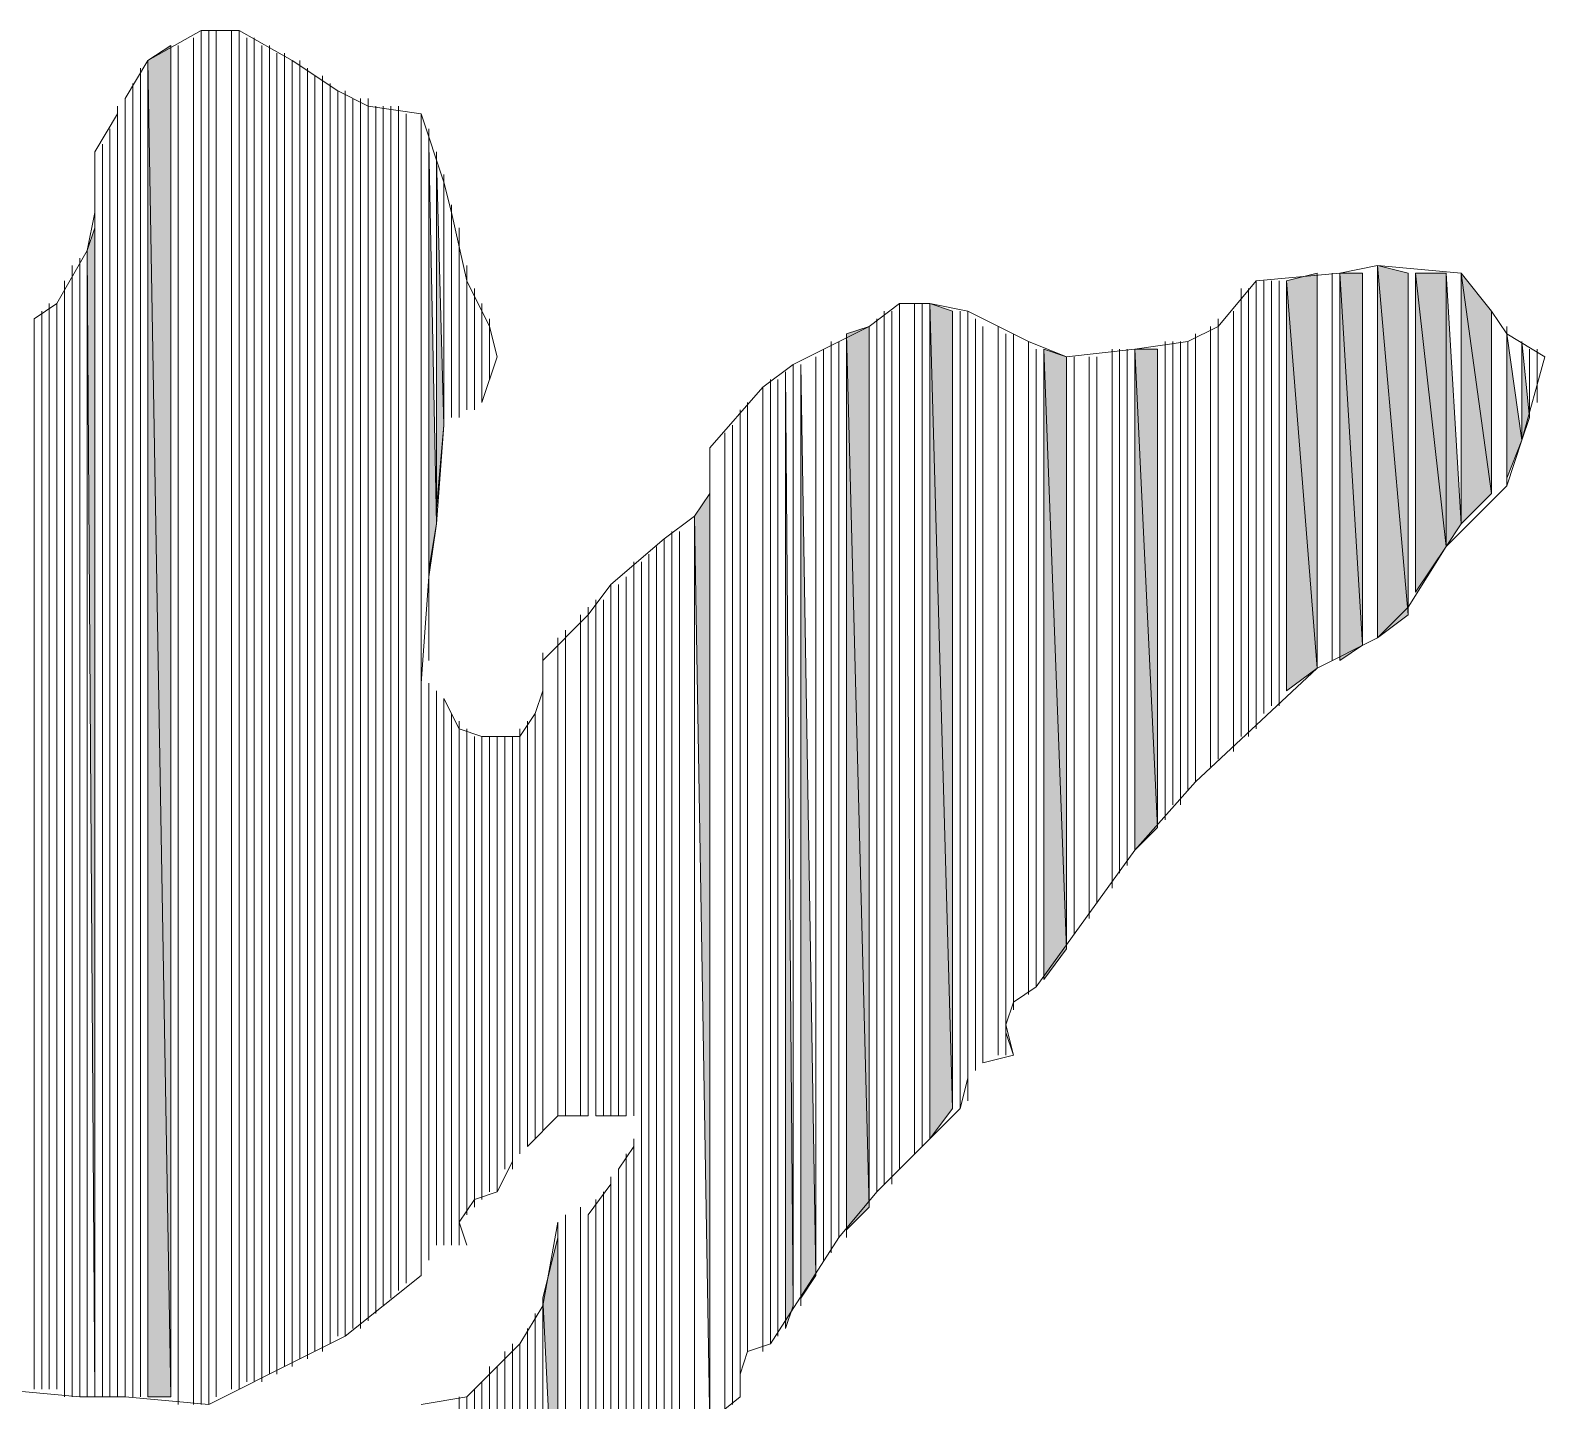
# Model space of a CAD drawing. Header units: millimetres. Extents: x -30643 to 86172, y -19411 to 63186.
# Drawn here: x 83004.8 to 83145.1, y -1517.9 to -1390.9 of the extents above; entities that cross this region are included whole.
import ezdxf

# ---------------------------------------------------------------- set-up
doc = ezdxf.new("R2010")
doc.units = ezdxf.units.MM

msp = doc.modelspace()

# ---------------------------------------------------------------- hatches: boundary and pattern name
h = msp.add_hatch(color=0)
h.dxf.hatch_style = 2
h.paths.add_polyline_path([(83017.77, -1517.52), (83017.77, -1392.26), (83015.66, -1393.67)])
h = msp.add_hatch(color=0)
h.dxf.hatch_style = 2
h.paths.add_polyline_path([(83015.66, -1517.52), (83017.77, -1517.52), (83015.66, -1393.67)])
h = msp.add_hatch(color=0)
h.dxf.hatch_style = 2
h.paths.add_polyline_path([(83041.69, -1447.85), (83041.69, -1441.52), (83041.69, -1400)])
h = msp.add_hatch(color=0)
h.dxf.hatch_style = 2
h.paths.add_polyline_path([(83041.69, -1440.82), (83042.4, -1436.59), (83041.69, -1401.41)])
h = msp.add_hatch(color=0)
h.dxf.hatch_style = 2
h.paths.add_polyline_path([(83042.4, -1435.19), (83043.1, -1427.45), (83042.4, -1402.82)])
h = msp.add_hatch(color=0)
h.dxf.hatch_style = 2
h.paths.add_polyline_path([(83010.73, -1517.52), (83010.73, -1409.15), (83010.03, -1411.26)])
h = msp.add_hatch(color=0)
h.dxf.hatch_style = 2
h.paths.add_polyline_path([(83124.03, -1449.96), (83124.03, -1413.37), (83121.21, -1414.08)])
h = msp.add_hatch(color=0)
h.dxf.hatch_style = 2
h.paths.add_polyline_path([(83126.14, -1449.26), (83128.25, -1447.85), (83126.14, -1413.37)])
h = msp.add_hatch(color=0)
h.dxf.hatch_style = 2
h.paths.add_polyline_path([(83128.25, -1447.85), (83128.25, -1413.37), (83126.14, -1413.37)])
h = msp.add_hatch(color=0)
h.dxf.hatch_style = 2
h.paths.add_polyline_path([(83129.65, -1447.15), (83132.47, -1445.04), (83129.65, -1412.67)])
h = msp.add_hatch(color=0)
h.dxf.hatch_style = 2
h.paths.add_polyline_path([(83132.47, -1445.04), (83132.47, -1413.37), (83129.65, -1412.67)])
h = msp.add_hatch(color=0)
h.dxf.hatch_style = 2
h.paths.add_polyline_path([(83133.17, -1442.93), (83135.99, -1438.71), (83133.17, -1413.37)])
h = msp.add_hatch(color=0)
h.dxf.hatch_style = 2
h.paths.add_polyline_path([(83135.99, -1438.71), (83135.99, -1413.37), (83133.17, -1413.37)])
h = msp.add_hatch(color=0)
h.dxf.hatch_style = 2
h.paths.add_polyline_path([(83135.99, -1438.71), (83137.4, -1436.59), (83135.99, -1413.37)])
h = msp.add_hatch(color=0)
h.dxf.hatch_style = 2
h.paths.add_polyline_path([(83137.4, -1436.59), (83140.21, -1433.78), (83137.4, -1413.37)])
h = msp.add_hatch(color=0)
h.dxf.hatch_style = 2
h.paths.add_polyline_path([(83140.21, -1433.78), (83140.21, -1416.89), (83137.4, -1413.37)])
h = msp.add_hatch(color=0)
h.dxf.hatch_style = 2
h.paths.add_polyline_path([(83121.21, -1452.08), (83124.03, -1449.96), (83121.21, -1414.08)])
h = msp.add_hatch(color=0)
h.dxf.hatch_style = 2
h.paths.add_polyline_path([(83088.14, -1493.59), (83090.25, -1490.78), (83088.14, -1416.19)])
h = msp.add_hatch(color=0)
h.dxf.hatch_style = 2
h.paths.add_polyline_path([(83090.25, -1490.78), (83090.25, -1416.89), (83088.14, -1416.19)])
h = msp.add_hatch(color=0)
h.dxf.hatch_style = 2
h.paths.add_polyline_path([(83082.51, -1499.93), (83082.51, -1418.3), (83080.4, -1419)])
h = msp.add_hatch(color=0)
h.dxf.hatch_style = 2
h.paths.add_polyline_path([(83080.4, -1502.04), (83082.51, -1499.93), (83080.4, -1419)])
h = msp.add_hatch(color=0)
h.dxf.hatch_style = 2
h.paths.add_polyline_path([(83141.62, -1432.37), (83143.02, -1428.85), (83141.62, -1419)])
h = msp.add_hatch(color=0)
h.dxf.hatch_style = 2
h.paths.add_polyline_path([(83098.69, -1478.82), (83100.8, -1476), (83098.69, -1420.41)])
h = msp.add_hatch(color=0)
h.dxf.hatch_style = 2
h.paths.add_polyline_path([(83100.8, -1476), (83100.8, -1421.11), (83098.69, -1420.41)])
h = msp.add_hatch(color=0)
h.dxf.hatch_style = 2
h.paths.add_polyline_path([(83107.14, -1466.85), (83109.25, -1464.74), (83107.14, -1420.41)])
h = msp.add_hatch(color=0)
h.dxf.hatch_style = 2
h.paths.add_polyline_path([(83109.25, -1464.74), (83109.25, -1420.41), (83107.14, -1420.41)])
h = msp.add_hatch(color=0)
h.dxf.hatch_style = 2
h.paths.add_polyline_path([(83143.02, -1428.85), (83143.73, -1426.74), (83143.02, -1419.71)])
h = msp.add_hatch(color=0)
h.dxf.hatch_style = 2
h.paths.add_polyline_path([(83076.18, -1508.37), (83077.58, -1506.26), (83076.18, -1421.82)])
h = msp.add_hatch(color=0)
h.dxf.hatch_style = 2
h.paths.add_polyline_path([(83074.77, -1511.18), (83075.47, -1509.07), (83074.77, -1422.52)])
h = msp.add_hatch(color=0)
h.dxf.hatch_style = 2
h.paths.add_polyline_path([(83067.73, -1520.33), (83067.73, -1429.56), (83067.73, -1433.78)])
h = msp.add_hatch(color=0)
h.dxf.hatch_style = 2
h.paths.add_polyline_path([(83067.73, -1520.33), (83067.73, -1433.78), (83066.32, -1435.89)])
h = msp.add_hatch(color=0)
h.dxf.hatch_style = 2
h.paths.add_polyline_path([(83053.66, -1536.52), (83053.66, -1502.74), (83052.25, -1508.37)])

# ---------------------------------------------------------------- linework, layer by layer
at = {"color": 0, "lineweight": 0}
for points in [[(83020.58, -1390.86), (83015.66, -1393.67)], [(83024.1, -1390.86), (83020.58, -1390.86)], [(83029.03, -1393.67), (83024.1, -1390.86)], [(83015.66, -1393.67), (83013.55, -1397.19)], [(83033.25, -1396.48), (83029.03, -1393.67)], [(83036.07, -1397.89), (83033.25, -1396.48)], [(83040.99, -1398.6), (83036.07, -1397.89)], [(83012.84, -1398.6), (83010.73, -1402.11)], [(83043.1, -1404.93), (83040.99, -1398.6)], [(83010.73, -1402.11), (83010.73, -1407.74)], [(83043.81, -1407.74), (83043.1, -1404.93)], [(83010.73, -1407.74), (83010.03, -1411.26)], [(83045.21, -1414.08), (83043.81, -1407.74)], [(83010.03, -1411.26), (83007.21, -1416.19)], [(83126.14, -1413.37), (83118.4, -1414.08)], [(83129.65, -1412.67), (83126.14, -1413.37)], [(83137.4, -1413.37), (83129.65, -1412.67)], [(83140.21, -1416.89), (83137.4, -1413.37)], [(83047.32, -1418.3), (83045.21, -1414.08)], [(83118.4, -1414.08), (83114.88, -1418.3)], [(83007.21, -1416.19), (83005.1, -1417.59)], [(83085.32, -1416.19), (83082.51, -1418.3)], [(83088.14, -1416.19), (83085.32, -1416.19)], [(83091.66, -1416.89), (83088.14, -1416.19)], [(83097.29, -1419.71), (83091.66, -1416.89)], [(83141.62, -1419), (83140.21, -1416.89)], [(83048.03, -1421.11), (83047.32, -1418.3)], [(83082.51, -1418.3), (83075.47, -1421.82)], [(83114.88, -1418.3), (83112.06, -1419.71)], [(83145.14, -1421.11), (83141.62, -1419)], [(83100.8, -1421.11), (83097.29, -1419.71)], [(83107.14, -1420.41), (83100.8, -1421.11)], [(83112.06, -1419.71), (83107.14, -1420.41)], [(83046.62, -1425.34), (83048.03, -1421.11)], [(83075.47, -1421.82), (83072.66, -1423.93)], [(83143.02, -1428.85), (83145.14, -1421.11)], [(83072.66, -1423.93), (83067.73, -1429.56)], [(83042.4, -1436.59), (83043.1, -1427.45)], [(83141.62, -1433.08), (83143.02, -1428.85)], [(83067.73, -1429.56), (83067.73, -1433.78)], [(83135.99, -1438.71), (83141.62, -1433.08)], [(83067.73, -1433.78), (83066.32, -1435.89)], [(83066.32, -1435.89), (83063.51, -1438)], [(83041.69, -1441.52), (83042.4, -1436.59)], [(83063.51, -1438), (83058.58, -1442.22)], [(83132.47, -1444.33), (83135.99, -1438.71)], [(83040.99, -1451.37), (83041.69, -1441.52)], [(83058.58, -1442.22), (83056.47, -1445.04)], [(83129.65, -1447.15), (83132.47, -1444.33)], [(83056.47, -1445.04), (83052.25, -1449.26)], [(83124.03, -1449.96), (83129.65, -1447.15)], [(83052.25, -1449.26), (83052.25, -1452.08)], [(83112.77, -1460.52), (83124.03, -1449.96)], [(83044.51, -1455.59), (83043.1, -1452.78)], [(83052.25, -1452.08), (83051.55, -1454.19)], [(83051.55, -1454.19), (83050.14, -1456.3)], [(83046.62, -1456.3), (83044.51, -1455.59)], [(83050.14, -1456.3), (83046.62, -1456.3)], [(83107.14, -1466.85), (83112.77, -1460.52)], [(83097.99, -1479.52), (83107.14, -1466.85)], [(83095.88, -1480.93), (83097.99, -1479.52)], [(83095.17, -1483.04), (83095.88, -1480.93)], [(83095.88, -1485.85), (83095.17, -1483.04)], [(83093.06, -1486.56), (83095.88, -1485.85)], [(83090.95, -1490.78), (83091.66, -1487.96)], [(83083.21, -1498.52), (83090.95, -1490.78)], [(83050.84, -1494.3), (83053.66, -1491.48)], [(83053.66, -1491.48), (83056.47, -1491.48)], [(83057.18, -1491.48), (83059.99, -1491.48)], [(83060.69, -1494.3), (83059.29, -1496.41)], [(83048.03, -1498.52), (83049.44, -1495.7)], [(83058.58, -1497.81), (83056.47, -1500.63)], [(83044.51, -1501.33), (83045.92, -1499.22)], [(83045.92, -1499.22), (83048.03, -1498.52)], [(83079.69, -1502.74), (83083.21, -1498.52)], [(83045.21, -1503.44), (83044.51, -1501.33)], [(83053.66, -1501.33), (83052.25, -1509.07)], [(83073.36, -1512.59), (83079.69, -1502.74)], [(83033.95, -1511.89), (83040.99, -1506.26)], [(83052.25, -1509.07), (83050.14, -1512.59)], [(83029.73, -1514), (83033.95, -1511.89)], [(83050.14, -1512.59), (83045.21, -1517.52)], [(83070.55, -1515.41), (83071.25, -1513.3)], [(83071.25, -1513.3), (83073.36, -1512.59)], [(83021.29, -1518.22), (83029.73, -1514)], [(83070.55, -1517.52), (83070.55, -1515.41)], [(83001.59, -1516.81), (83009.33, -1517.52)], [(83009.33, -1517.52), (83013.55, -1517.52)], [(83013.55, -1517.52), (83021.29, -1518.22)], [(83045.21, -1517.52), (83040.99, -1518.22)], [(83063.51, -1523.15), (83070.55, -1517.52)]]:
    msp.add_lwpolyline(points, dxfattribs=at)
for points in [[(83020.58, -1518.22), (83020.58, -1390.86)], [(83020.58, -1518.22), (83020.58, -1390.86)], [(83021.29, -1518.22), (83021.29, -1390.86)], [(83021.29, -1518.22), (83021.29, -1390.86)], [(83021.99, -1517.52), (83021.99, -1390.86)], [(83021.99, -1517.52), (83021.99, -1390.86)], [(83021.99, -1517.52), (83021.99, -1390.86)], [(83021.99, -1517.52), (83021.99, -1390.86)], [(83023.4, -1516.81), (83023.4, -1390.86)], [(83023.4, -1516.81), (83023.4, -1390.86)], [(83023.4, -1516.81), (83023.4, -1390.86)], [(83023.4, -1516.81), (83023.4, -1390.86)], [(83023.4, -1516.81), (83023.4, -1390.86)], [(83023.4, -1516.81), (83023.4, -1390.86)], [(83023.4, -1516.81), (83023.4, -1390.86)], [(83023.4, -1516.81), (83023.4, -1390.86)], [(83023.4, -1516.81), (83023.4, -1390.86)], [(83023.4, -1516.81), (83023.4, -1390.86)], [(83024.1, -1516.81), (83024.1, -1390.86)], [(83024.1, -1516.81), (83024.1, -1390.86)], [(83024.1, -1516.81), (83024.1, -1390.86)], [(83024.1, -1516.81), (83024.1, -1390.86)], [(83024.1, -1516.81), (83024.1, -1390.86)], [(83024.1, -1516.81), (83024.1, -1390.86)], [(83017.77, -1517.52), (83017.77, -1392.26), (83015.66, -1393.67)], [(83017.77, -1517.52), (83017.77, -1392.26)], [(83018.47, -1518.22), (83018.47, -1392.26)], [(83018.47, -1518.22), (83018.47, -1392.26)], [(83019.88, -1518.22), (83019.88, -1391.56)], [(83019.88, -1518.22), (83019.88, -1391.56)], [(83024.81, -1516.11), (83024.81, -1391.56)], [(83024.81, -1516.11), (83024.81, -1391.56)], [(83025.51, -1516.11), (83025.51, -1391.56)], [(83025.51, -1516.11), (83025.51, -1391.56)], [(83026.21, -1516.11), (83026.21, -1392.26)], [(83026.21, -1516.11), (83026.21, -1392.26)], [(83026.92, -1515.41), (83026.92, -1392.26)], [(83026.92, -1515.41), (83026.92, -1392.26)], [(83015.66, -1517.52), (83015.66, -1393.67)], [(83015.66, -1517.52), (83015.66, -1393.67)], [(83015.66, -1517.52), (83015.66, -1393.67)], [(83015.66, -1517.52), (83017.77, -1517.52), (83015.66, -1393.67)], [(83027.62, -1515.41), (83027.62, -1392.97)], [(83027.62, -1515.41), (83027.62, -1392.97)], [(83027.62, -1515.41), (83027.62, -1392.97)], [(83027.62, -1515.41), (83027.62, -1392.97)], [(83028.32, -1514.7), (83028.32, -1392.97)], [(83028.32, -1514.7), (83028.32, -1392.97)], [(83028.32, -1514.7), (83028.32, -1392.97)], [(83028.32, -1514.7), (83028.32, -1392.97)], [(83028.32, -1514.7), (83028.32, -1392.97)], [(83028.32, -1514.7), (83028.32, -1392.97)], [(83028.32, -1514.7), (83028.32, -1392.97)], [(83028.32, -1514.7), (83028.32, -1392.97)], [(83028.32, -1514.7), (83028.32, -1392.97)], [(83028.32, -1514.7), (83028.32, -1392.97)], [(83029.03, -1514.7), (83029.03, -1393.67)], [(83029.03, -1514.7), (83029.03, -1393.67)], [(83029.03, -1514.7), (83029.03, -1393.67)], [(83029.03, -1514.7), (83029.03, -1393.67)], [(83029.03, -1514.7), (83029.03, -1393.67)], [(83029.03, -1514.7), (83029.03, -1393.67)], [(83029.03, -1514.7), (83029.03, -1393.67)], [(83029.03, -1514.7), (83029.03, -1393.67)], [(83029.03, -1514.7), (83029.03, -1393.67)], [(83029.03, -1514.7), (83029.03, -1393.67)], [(83029.73, -1514), (83029.73, -1393.67)], [(83029.73, -1514), (83029.73, -1393.67)], [(83014.96, -1517.52), (83014.96, -1394.37)], [(83014.96, -1517.52), (83014.96, -1394.37)], [(83014.96, -1517.52), (83014.96, -1395.08)], [(83014.96, -1517.52), (83014.96, -1395.08)], [(83029.73, -1514), (83029.73, -1394.37)], [(83029.73, -1514), (83029.73, -1394.37)], [(83029.73, -1514), (83029.73, -1394.37)], [(83029.73, -1514), (83029.73, -1394.37)], [(83030.44, -1514), (83030.44, -1394.37)], [(83030.44, -1514), (83030.44, -1394.37)], [(83031.14, -1513.3), (83031.14, -1395.08)], [(83031.14, -1513.3), (83031.14, -1395.08)], [(83031.14, -1513.3), (83031.14, -1395.08)], [(83031.14, -1513.3), (83031.14, -1395.08)], [(83031.84, -1513.3), (83031.84, -1395.08)], [(83031.84, -1513.3), (83031.84, -1395.08)], [(83031.84, -1513.3), (83031.84, -1395.08)], [(83031.84, -1513.3), (83031.84, -1395.08)], [(83031.84, -1513.3), (83031.84, -1395.08)], [(83031.84, -1513.3), (83031.84, -1395.08)], [(83031.84, -1513.3), (83031.84, -1395.08)], [(83031.84, -1513.3), (83031.84, -1395.08)], [(83014.25, -1517.52), (83014.25, -1395.78)], [(83014.25, -1517.52), (83014.25, -1395.78)], [(83031.84, -1513.3), (83031.84, -1395.78)], [(83031.84, -1513.3), (83031.84, -1395.78)], [(83031.84, -1512.59), (83031.84, -1395.78)], [(83031.84, -1512.59), (83031.84, -1395.78)], [(83032.55, -1512.59), (83032.55, -1395.78)], [(83032.55, -1512.59), (83032.55, -1395.78)], [(83032.55, -1512.59), (83032.55, -1395.78)], [(83032.55, -1512.59), (83032.55, -1395.78)], [(83032.55, -1512.59), (83032.55, -1396.48)], [(83032.55, -1512.59), (83032.55, -1396.48)], [(83033.25, -1511.89), (83033.25, -1396.48)], [(83033.25, -1511.89), (83033.25, -1396.48)], [(83033.25, -1511.89), (83033.25, -1396.48)], [(83033.25, -1511.89), (83033.25, -1396.48)], [(83033.95, -1511.89), (83033.95, -1396.48)], [(83033.95, -1511.89), (83033.95, -1396.48)], [(83033.95, -1511.89), (83033.95, -1396.48)], [(83033.95, -1511.89), (83033.95, -1396.48)], [(83012.84, -1517.52), (83012.84, -1397.89)], [(83012.84, -1517.52), (83012.84, -1397.89)], [(83013.55, -1517.52), (83013.55, -1397.19)], [(83013.55, -1517.52), (83013.55, -1397.19)], [(83013.55, -1517.52), (83013.55, -1397.89)], [(83013.55, -1517.52), (83013.55, -1397.89)], [(83034.66, -1511.18), (83034.66, -1397.19)], [(83034.66, -1511.18), (83034.66, -1397.19)], [(83035.36, -1511.18), (83035.36, -1397.19)], [(83035.36, -1511.18), (83035.36, -1397.19)], [(83035.36, -1510.48), (83035.36, -1397.19)], [(83035.36, -1510.48), (83035.36, -1397.19)], [(83036.07, -1510.48), (83036.07, -1397.19)], [(83036.07, -1510.48), (83036.07, -1397.19)], [(83036.07, -1510.48), (83036.07, -1397.89)], [(83036.07, -1510.48), (83036.07, -1397.89)], [(83036.07, -1509.78), (83036.07, -1397.89)], [(83036.07, -1509.78), (83036.07, -1397.89)], [(83036.77, -1509.78), (83036.77, -1397.89)], [(83036.77, -1509.78), (83036.77, -1397.89)], [(83036.77, -1509.78), (83036.77, -1397.89)], [(83036.77, -1509.78), (83036.77, -1397.89)], [(83037.47, -1509.07), (83037.47, -1397.89)], [(83037.47, -1509.07), (83037.47, -1397.89)], [(83037.47, -1509.07), (83037.47, -1397.89)], [(83037.47, -1509.07), (83037.47, -1397.89)], [(83037.47, -1509.07), (83037.47, -1397.89)], [(83037.47, -1509.07), (83037.47, -1397.89)], [(83037.47, -1509.07), (83037.47, -1397.89)], [(83037.47, -1509.07), (83037.47, -1397.89)], [(83037.47, -1509.07), (83037.47, -1397.89)], [(83037.47, -1509.07), (83037.47, -1397.89)], [(83037.47, -1509.07), (83037.47, -1397.89)], [(83037.47, -1509.07), (83037.47, -1397.89)], [(83038.18, -1508.37), (83038.18, -1397.89)], [(83038.18, -1508.37), (83038.18, -1397.89)], [(83038.18, -1508.37), (83038.18, -1397.89)], [(83038.18, -1508.37), (83038.18, -1397.89)], [(83038.18, -1508.37), (83038.18, -1397.89)], [(83038.18, -1508.37), (83038.18, -1397.89)], [(83038.88, -1507.67), (83038.88, -1397.89)], [(83038.88, -1507.67), (83038.88, -1397.89)], [(83012.84, -1517.52), (83012.84, -1398.6)], [(83012.84, -1517.52), (83012.84, -1398.6)], [(83039.58, -1506.96), (83039.58, -1398.6)], [(83039.58, -1506.96), (83039.58, -1398.6)], [(83039.58, -1506.96), (83039.58, -1398.6)], [(83039.58, -1506.96), (83039.58, -1398.6)], [(83039.58, -1506.96), (83039.58, -1398.6)], [(83039.58, -1506.96), (83039.58, -1398.6)], [(83040.99, -1506.26), (83040.99, -1398.6)], [(83040.99, -1506.26), (83040.99, -1398.6)], [(83040.99, -1506.26), (83040.99, -1398.6)], [(83040.99, -1506.26), (83040.99, -1398.6)], [(83040.99, -1506.26), (83040.99, -1398.6)], [(83040.99, -1506.26), (83040.99, -1398.6)], [(83040.99, -1506.26), (83040.99, -1398.6)], [(83040.99, -1506.26), (83040.99, -1398.6)], [(83040.99, -1506.26), (83040.99, -1399.3)], [(83040.99, -1451.37), (83040.99, -1399.3)], [(83040.99, -1450.67), (83040.99, -1399.3)], [(83040.99, -1450.67), (83040.99, -1399.3)], [(83012.14, -1517.52), (83012.14, -1400)], [(83012.14, -1517.52), (83012.14, -1400)], [(83041.69, -1449.26), (83041.69, -1400)], [(83041.69, -1449.26), (83041.69, -1400)], [(83041.69, -1448.56), (83041.69, -1400)], [(83041.69, -1448.56), (83041.69, -1400)], [(83041.69, -1447.85), (83041.69, -1400)], [(83041.69, -1447.85), (83041.69, -1441.52), (83041.69, -1400)], [(83010.73, -1407.74), (83010.73, -1402.11)], [(83010.73, -1517.52), (83010.73, -1402.11)], [(83011.44, -1517.52), (83011.44, -1401.41)], [(83011.44, -1517.52), (83011.44, -1401.41)], [(83041.69, -1441.52), (83041.69, -1401.41)], [(83041.69, -1441.52), (83041.69, -1401.41)], [(83041.69, -1440.82), (83041.69, -1401.41)], [(83041.69, -1440.82), (83042.4, -1436.59), (83041.69, -1401.41)], [(83042.4, -1436.59), (83042.4, -1402.11)], [(83042.4, -1436.59), (83042.4, -1402.11)], [(83042.4, -1435.19), (83042.4, -1402.82)], [(83042.4, -1435.19), (83043.1, -1427.45), (83042.4, -1402.82)], [(83043.1, -1427.45), (83043.1, -1404.23)], [(83043.1, -1427.45), (83043.1, -1404.23)], [(83043.1, -1427.45), (83043.1, -1404.23)], [(83043.1, -1427.45), (83043.1, -1404.23)], [(83043.1, -1427.45), (83043.1, -1404.23)], [(83043.1, -1427.45), (83043.1, -1404.23)], [(83043.1, -1426.74), (83043.1, -1404.93)], [(83043.1, -1426.74), (83043.1, -1404.93)], [(83043.1, -1426.74), (83043.1, -1405.63)], [(83043.1, -1426.74), (83043.1, -1405.63)], [(83043.1, -1426.74), (83043.1, -1405.63)], [(83043.1, -1426.74), (83043.1, -1405.63)], [(83010.73, -1517.52), (83010.73, -1407.74)], [(83010.73, -1517.52), (83010.73, -1407.74)], [(83010.73, -1517.52), (83010.73, -1407.74)], [(83043.81, -1426.74), (83043.81, -1407.04)], [(83043.81, -1426.74), (83043.81, -1407.04)], [(83043.81, -1426.74), (83043.81, -1407.74)], [(83043.81, -1426.74), (83043.81, -1407.74)], [(83043.81, -1426.74), (83043.81, -1407.74)], [(83043.81, -1426.74), (83043.81, -1407.74)], [(83010.73, -1517.52), (83010.73, -1409.15), (83010.03, -1411.26)], [(83010.73, -1517.52), (83010.73, -1409.15)], [(83043.81, -1426.74), (83043.81, -1408.45)], [(83043.81, -1426.74), (83043.81, -1408.45)], [(83044.51, -1426.74), (83044.51, -1409.15)], [(83044.51, -1426.74), (83044.51, -1409.15)], [(83044.51, -1426.74), (83044.51, -1410.56)], [(83044.51, -1426.74), (83044.51, -1410.56)], [(83009.33, -1517.52), (83009.33, -1411.97)], [(83009.33, -1517.52), (83009.33, -1411.97)], [(83010.03, -1517.52), (83010.03, -1411.26)], [(83010.03, -1517.52), (83010.03, -1411.26)], [(83044.51, -1426.04), (83044.51, -1411.26)], [(83044.51, -1426.04), (83044.51, -1411.26)], [(83008.62, -1517.52), (83008.62, -1412.67)], [(83008.62, -1517.52), (83008.62, -1412.67)], [(83008.62, -1517.52), (83008.62, -1412.67)], [(83008.62, -1517.52), (83008.62, -1412.67)], [(83008.62, -1517.52), (83008.62, -1412.67)], [(83008.62, -1517.52), (83008.62, -1412.67)], [(83008.62, -1517.52), (83008.62, -1412.67)], [(83008.62, -1517.52), (83008.62, -1412.67)], [(83008.62, -1517.52), (83008.62, -1412.67)], [(83008.62, -1517.52), (83008.62, -1412.67)], [(83008.62, -1517.52), (83008.62, -1413.37)], [(83008.62, -1517.52), (83008.62, -1413.37)], [(83045.21, -1426.04), (83045.21, -1412.67)], [(83045.21, -1426.04), (83045.21, -1412.67)], [(83045.21, -1426.04), (83045.21, -1412.67)], [(83045.21, -1426.04), (83045.21, -1412.67)], [(83045.21, -1426.04), (83045.21, -1412.67)], [(83045.21, -1426.04), (83045.21, -1412.67)], [(83124.03, -1449.96), (83124.03, -1413.37), (83121.21, -1414.08)], [(83124.03, -1449.96), (83124.03, -1413.37)], [(83125.43, -1449.26), (83125.43, -1413.37)], [(83125.43, -1449.26), (83125.43, -1413.37)], [(83126.14, -1449.26), (83126.14, -1413.37)], [(83126.14, -1449.26), (83128.25, -1447.85), (83126.14, -1413.37)], [(83128.25, -1447.85), (83128.25, -1413.37), (83126.14, -1413.37)], [(83128.25, -1447.85), (83128.25, -1413.37)], [(83129.65, -1447.15), (83129.65, -1412.67)], [(83129.65, -1447.15), (83129.65, -1412.67)], [(83129.65, -1447.15), (83129.65, -1412.67)], [(83129.65, -1447.15), (83129.65, -1412.67)], [(83129.65, -1447.15), (83129.65, -1412.67)], [(83129.65, -1447.15), (83132.47, -1445.04), (83129.65, -1412.67)], [(83132.47, -1445.04), (83132.47, -1413.37), (83129.65, -1412.67)], [(83132.47, -1445.04), (83132.47, -1413.37)], [(83132.47, -1444.33), (83132.47, -1413.37)], [(83132.47, -1444.33), (83132.47, -1413.37)], [(83133.17, -1442.93), (83133.17, -1413.37)], [(83133.17, -1442.93), (83135.99, -1438.71), (83133.17, -1413.37)], [(83135.99, -1438.71), (83135.99, -1413.37), (83133.17, -1413.37)], [(83135.99, -1438.71), (83137.4, -1436.59), (83135.99, -1413.37)], [(83137.4, -1436.59), (83137.4, -1413.37)], [(83137.4, -1436.59), (83137.4, -1413.37)], [(83137.4, -1436.59), (83137.4, -1413.37)], [(83137.4, -1436.59), (83140.21, -1433.78), (83137.4, -1413.37)], [(83140.21, -1433.78), (83140.21, -1416.89), (83137.4, -1413.37)], [(83007.92, -1517.52), (83007.92, -1414.08)], [(83007.92, -1517.52), (83007.92, -1414.08)], [(83007.92, -1517.52), (83007.92, -1414.78)], [(83007.92, -1517.52), (83007.92, -1414.78)], [(83045.21, -1426.04), (83045.21, -1414.08)], [(83045.21, -1426.04), (83045.21, -1414.08)], [(83045.92, -1426.04), (83045.92, -1414.78)], [(83045.92, -1426.04), (83045.92, -1414.78)], [(83045.92, -1426.04), (83045.92, -1414.78)], [(83045.92, -1426.04), (83045.92, -1414.78)], [(83116.99, -1456.3), (83116.99, -1414.78)], [(83116.99, -1456.3), (83116.99, -1414.78)], [(83117.69, -1456.3), (83117.69, -1414.78)], [(83117.69, -1456.3), (83117.69, -1414.78)], [(83118.4, -1455.59), (83118.4, -1414.08)], [(83118.4, -1455.59), (83118.4, -1414.08)], [(83119.1, -1454.19), (83119.1, -1414.08)], [(83119.1, -1454.19), (83119.1, -1414.08)], [(83119.8, -1453.48), (83119.8, -1414.08)], [(83119.8, -1453.48), (83119.8, -1414.08)], [(83120.51, -1453.48), (83120.51, -1414.08)], [(83120.51, -1453.48), (83120.51, -1414.08)], [(83120.51, -1452.78), (83120.51, -1414.08)], [(83120.51, -1452.78), (83120.51, -1414.08)], [(83121.21, -1452.08), (83121.21, -1414.08)], [(83121.21, -1452.08), (83124.03, -1449.96), (83121.21, -1414.08)], [(83006.51, -1516.81), (83006.51, -1416.19)], [(83006.51, -1516.81), (83006.51, -1416.19)], [(83006.51, -1516.81), (83006.51, -1416.19)], [(83006.51, -1516.81), (83006.51, -1416.19)], [(83007.21, -1516.81), (83007.21, -1416.19)], [(83007.21, -1516.81), (83007.21, -1416.19)], [(83046.62, -1425.34), (83046.62, -1416.19)], [(83046.62, -1425.34), (83046.62, -1416.19)], [(83085.32, -1496.41), (83085.32, -1416.19)], [(83085.32, -1496.41), (83085.32, -1416.19)], [(83085.32, -1496.41), (83085.32, -1416.19)], [(83085.32, -1496.41), (83085.32, -1416.19)], [(83086.73, -1495), (83086.73, -1416.19)], [(83086.73, -1495), (83086.73, -1416.19)], [(83087.43, -1494.3), (83087.43, -1416.19)], [(83087.43, -1494.3), (83087.43, -1416.19)], [(83088.14, -1493.59), (83088.14, -1416.19)], [(83088.14, -1493.59), (83090.25, -1490.78), (83088.14, -1416.19)], [(83090.25, -1490.78), (83090.25, -1416.89), (83088.14, -1416.19)], [(83116.99, -1456.3), (83116.99, -1415.48)], [(83116.99, -1456.3), (83116.99, -1415.48)], [(83005.1, -1516.81), (83005.1, -1417.59)], [(83005.1, -1516.81), (83005.1, -1417.59)], [(83005.81, -1516.81), (83005.81, -1416.89)], [(83005.81, -1516.81), (83005.81, -1416.89)], [(83006.51, -1516.81), (83006.51, -1416.89)], [(83006.51, -1516.81), (83006.51, -1416.89)], [(83006.51, -1516.81), (83006.51, -1416.89)], [(83006.51, -1516.81), (83006.51, -1416.89)], [(83046.62, -1424.63), (83046.62, -1416.89)], [(83046.62, -1424.63), (83046.62, -1416.89)], [(83047.32, -1423.22), (83047.32, -1417.59)], [(83047.32, -1423.22), (83047.32, -1417.59)], [(83083.21, -1498.52), (83083.21, -1417.59)], [(83083.21, -1498.52), (83083.21, -1417.59)], [(83083.92, -1497.81), (83083.92, -1416.89)], [(83083.92, -1497.81), (83083.92, -1416.89)], [(83084.62, -1497.81), (83084.62, -1416.89)], [(83084.62, -1497.81), (83084.62, -1416.89)], [(83090.25, -1490.78), (83090.25, -1416.89)], [(83090.95, -1490.78), (83090.95, -1416.89)], [(83090.95, -1490.78), (83090.95, -1416.89)], [(83091.66, -1490.07), (83091.66, -1416.89)], [(83091.66, -1490.07), (83091.66, -1416.89)], [(83091.66, -1488.67), (83091.66, -1416.89)], [(83091.66, -1488.67), (83091.66, -1416.89)], [(83091.66, -1488.67), (83091.66, -1416.89)], [(83091.66, -1488.67), (83091.66, -1416.89)], [(83091.66, -1488.67), (83091.66, -1416.89)], [(83091.66, -1488.67), (83091.66, -1416.89)], [(83091.66, -1487.96), (83091.66, -1417.59)], [(83091.66, -1487.96), (83091.66, -1417.59)], [(83092.36, -1487.26), (83092.36, -1417.59)], [(83092.36, -1487.26), (83092.36, -1417.59)], [(83114.88, -1458.41), (83114.88, -1417.59)], [(83114.88, -1458.41), (83114.88, -1417.59)], [(83116.28, -1457.7), (83116.28, -1416.89)], [(83116.28, -1457.7), (83116.28, -1416.89)], [(83140.21, -1433.78), (83140.21, -1416.89)], [(83005.1, -1516.81), (83005.1, -1418.3)], [(83005.1, -1516.81), (83005.1, -1418.3)], [(83047.32, -1421.82), (83047.32, -1418.3)], [(83047.32, -1421.82), (83047.32, -1418.3)], [(83082.51, -1499.93), (83082.51, -1418.3), (83080.4, -1419)], [(83080.4, -1502.04), (83080.4, -1419)], [(83080.4, -1502.04), (83082.51, -1499.93), (83080.4, -1419)], [(83082.51, -1499.93), (83082.51, -1418.3)], [(83093.06, -1486.56), (83093.06, -1418.3)], [(83093.06, -1486.56), (83093.06, -1418.3)], [(83094.47, -1485.85), (83094.47, -1418.3)], [(83094.47, -1485.85), (83094.47, -1418.3)], [(83094.47, -1485.85), (83094.47, -1419)], [(83094.47, -1485.85), (83094.47, -1419)], [(83095.17, -1485.85), (83095.17, -1419)], [(83095.17, -1485.85), (83095.17, -1419)], [(83095.17, -1485.85), (83095.17, -1419)], [(83095.17, -1483.04), (83095.17, -1419)], [(83095.17, -1483.04), (83095.17, -1419)], [(83095.17, -1483.04), (83095.17, -1419)], [(83095.88, -1481.63), (83095.88, -1419)], [(83095.88, -1481.63), (83095.88, -1419)], [(83112.77, -1460.52), (83112.77, -1419)], [(83112.77, -1460.52), (83112.77, -1419)], [(83112.77, -1460.52), (83112.77, -1419)], [(83112.77, -1460.52), (83112.77, -1419)], [(83112.77, -1460.52), (83112.77, -1419)], [(83112.77, -1460.52), (83112.77, -1419)], [(83114.17, -1459.11), (83114.17, -1418.3)], [(83114.17, -1459.11), (83114.17, -1418.3)], [(83114.88, -1458.41), (83114.88, -1418.3)], [(83114.88, -1458.41), (83114.88, -1418.3)], [(83141.62, -1433.08), (83141.62, -1418.3)], [(83141.62, -1433.08), (83141.62, -1418.3)], [(83141.62, -1432.37), (83141.62, -1419)], [(83141.62, -1432.37), (83143.02, -1428.85), (83141.62, -1419)], [(83078.29, -1504.85), (83078.29, -1420.41)], [(83078.29, -1504.85), (83078.29, -1420.41)], [(83078.99, -1503.44), (83078.99, -1419.71)], [(83078.99, -1503.44), (83078.99, -1419.71)], [(83078.99, -1504.15), (83078.99, -1420.41)], [(83078.99, -1504.15), (83078.99, -1420.41)], [(83079.69, -1502.74), (83079.69, -1419.71)], [(83079.69, -1502.74), (83079.69, -1419.71)], [(83080.4, -1502.74), (83080.4, -1419.71)], [(83080.4, -1502.74), (83080.4, -1419.71)], [(83095.88, -1480.93), (83095.88, -1419.71)], [(83095.88, -1480.93), (83095.88, -1419.71)], [(83095.88, -1480.93), (83095.88, -1419.71)], [(83095.88, -1480.93), (83095.88, -1419.71)], [(83097.29, -1480.22), (83097.29, -1419.71)], [(83097.29, -1480.22), (83097.29, -1419.71)], [(83097.29, -1480.22), (83097.29, -1420.41)], [(83097.29, -1480.22), (83097.29, -1420.41)], [(83097.99, -1479.52), (83097.99, -1420.41)], [(83097.99, -1479.52), (83097.99, -1420.41)], [(83097.99, -1479.52), (83097.99, -1420.41)], [(83097.99, -1479.52), (83097.99, -1420.41)], [(83097.99, -1479.52), (83097.99, -1420.41)], [(83097.99, -1479.52), (83097.99, -1420.41)], [(83098.69, -1478.82), (83098.69, -1420.41)], [(83098.69, -1478.82), (83100.8, -1476), (83098.69, -1420.41)], [(83100.8, -1476), (83100.8, -1421.11), (83098.69, -1420.41)], [(83105.03, -1470.37), (83105.03, -1420.41)], [(83105.03, -1470.37), (83105.03, -1420.41)], [(83105.03, -1469.67), (83105.03, -1420.41)], [(83105.03, -1469.67), (83105.03, -1420.41)], [(83105.73, -1468.96), (83105.73, -1420.41)], [(83105.73, -1468.96), (83105.73, -1420.41)], [(83106.43, -1468.26), (83106.43, -1420.41)], [(83106.43, -1468.26), (83106.43, -1420.41)], [(83106.43, -1468.26), (83106.43, -1420.41)], [(83106.43, -1468.26), (83106.43, -1420.41)], [(83106.43, -1467.56), (83106.43, -1420.41)], [(83106.43, -1467.56), (83106.43, -1420.41)], [(83107.14, -1466.85), (83107.14, -1420.41)], [(83107.14, -1466.85), (83107.14, -1420.41)], [(83107.14, -1466.85), (83107.14, -1420.41)], [(83107.14, -1466.85), (83107.14, -1420.41)], [(83107.14, -1466.85), (83107.14, -1420.41)], [(83107.14, -1466.85), (83109.25, -1464.74), (83107.14, -1420.41)], [(83109.25, -1464.74), (83109.25, -1420.41), (83107.14, -1420.41)], [(83109.25, -1464.74), (83109.25, -1420.41)], [(83109.95, -1464.04), (83109.95, -1419.71)], [(83109.95, -1464.04), (83109.95, -1419.71)], [(83109.95, -1463.33), (83109.95, -1419.71)], [(83109.95, -1463.33), (83109.95, -1419.71)], [(83110.66, -1462.63), (83110.66, -1419.71)], [(83110.66, -1462.63), (83110.66, -1419.71)], [(83111.36, -1462.63), (83111.36, -1419.71)], [(83111.36, -1462.63), (83111.36, -1419.71)], [(83112.06, -1461.22), (83112.06, -1419.71)], [(83112.06, -1461.22), (83112.06, -1419.71)], [(83143.02, -1428.85), (83143.02, -1419.71)], [(83143.02, -1428.85), (83143.73, -1426.74), (83143.02, -1419.71)], [(83143.73, -1426.74), (83143.73, -1420.41)], [(83143.73, -1426.74), (83143.73, -1420.41)], [(83143.73, -1426.04), (83143.73, -1420.41)], [(83143.73, -1426.04), (83143.73, -1420.41)], [(83143.73, -1426.04), (83143.73, -1420.41)], [(83143.73, -1426.04), (83143.73, -1420.41)], [(83144.43, -1425.34), (83144.43, -1420.41)], [(83144.43, -1425.34), (83144.43, -1420.41)], [(83144.43, -1425.34), (83144.43, -1420.41)], [(83144.43, -1425.34), (83144.43, -1420.41)], [(83144.43, -1424.63), (83144.43, -1420.41)], [(83144.43, -1424.63), (83144.43, -1420.41)], [(83144.43, -1424.63), (83144.43, -1420.41)], [(83144.43, -1424.63), (83144.43, -1420.41)], [(83075.47, -1509.07), (83075.47, -1421.82)], [(83075.47, -1509.07), (83075.47, -1421.82)], [(83076.18, -1509.07), (83076.18, -1421.82)], [(83076.18, -1509.07), (83076.18, -1421.82)], [(83076.18, -1508.37), (83076.18, -1421.82)], [(83076.18, -1508.37), (83077.58, -1506.26), (83076.18, -1421.82)], [(83077.58, -1506.26), (83077.58, -1421.11)], [(83077.58, -1506.26), (83077.58, -1421.11)], [(83077.58, -1506.26), (83077.58, -1421.11)], [(83077.58, -1506.26), (83077.58, -1421.11)], [(83100.8, -1476), (83100.8, -1421.11)], [(83100.8, -1475.3), (83100.8, -1421.11)], [(83100.8, -1475.3), (83100.8, -1421.11)], [(83101.51, -1474.59), (83101.51, -1421.11)], [(83101.51, -1474.59), (83101.51, -1421.11)], [(83102.92, -1473.19), (83102.92, -1421.11)], [(83102.92, -1473.19), (83102.92, -1421.11)], [(83103.62, -1471.78), (83103.62, -1421.11)], [(83103.62, -1471.78), (83103.62, -1421.11)], [(83103.62, -1471.78), (83103.62, -1421.11)], [(83103.62, -1471.78), (83103.62, -1421.11)], [(83103.62, -1471.78), (83103.62, -1421.11)], [(83103.62, -1471.78), (83103.62, -1421.11)], [(83103.62, -1471.78), (83103.62, -1421.11)], [(83103.62, -1471.78), (83103.62, -1421.11)], [(83144.43, -1423.93), (83144.43, -1421.11)], [(83144.43, -1423.93), (83144.43, -1421.11)], [(83144.43, -1423.22), (83144.43, -1421.11)], [(83144.43, -1423.22), (83144.43, -1421.11)], [(83073.36, -1512.59), (83073.36, -1423.22)], [(83073.36, -1512.59), (83073.36, -1423.22)], [(83074.06, -1511.89), (83074.06, -1423.22)], [(83074.06, -1511.89), (83074.06, -1423.22)], [(83074.77, -1511.18), (83074.77, -1422.52)], [(83074.77, -1511.18), (83075.47, -1509.07), (83074.77, -1422.52)], [(83072.66, -1513.3), (83072.66, -1423.93)], [(83072.66, -1513.3), (83072.66, -1423.93)], [(83072.66, -1513.3), (83072.66, -1423.93)], [(83072.66, -1513.3), (83072.66, -1423.93)], [(83072.66, -1513.3), (83072.66, -1423.93)], [(83072.66, -1513.3), (83072.66, -1423.93)], [(83072.66, -1512.59), (83072.66, -1423.93)], [(83072.66, -1512.59), (83072.66, -1423.93)], [(83070.55, -1514.7), (83070.55, -1426.04)], [(83070.55, -1514.7), (83070.55, -1426.04)], [(83071.25, -1513.3), (83071.25, -1425.34)], [(83071.25, -1513.3), (83071.25, -1425.34)], [(83069.84, -1518.22), (83069.84, -1427.45)], [(83069.84, -1518.22), (83069.84, -1427.45)], [(83070.55, -1517.52), (83070.55, -1426.74)], [(83070.55, -1515.41), (83070.55, -1426.74)], [(83069.14, -1518.92), (83069.14, -1428.15)], [(83069.14, -1518.92), (83069.14, -1428.15)], [(83067.73, -1520.33), (83067.73, -1429.56), (83067.73, -1433.78)], [(83067.73, -1520.33), (83067.73, -1429.56)], [(83067.73, -1519.63), (83067.73, -1429.56)], [(83067.73, -1519.63), (83067.73, -1429.56)], [(83067.73, -1520.33), (83067.73, -1433.78), (83066.32, -1435.89)], [(83067.73, -1520.33), (83067.73, -1433.78)], [(83066.32, -1521.04), (83066.32, -1435.89)], [(83066.32, -1521.04), (83066.32, -1435.89)], [(83064.21, -1522.44), (83064.21, -1437.3)], [(83064.21, -1522.44), (83064.21, -1437.3)], [(83064.92, -1522.44), (83064.92, -1437.3)], [(83064.92, -1522.44), (83064.92, -1437.3)], [(83064.92, -1522.44), (83064.92, -1437.3)], [(83064.92, -1522.44), (83064.92, -1437.3)], [(83062.81, -1524.55), (83062.81, -1438.71)], [(83062.81, -1524.55), (83062.81, -1438.71)], [(83063.51, -1523.85), (83063.51, -1438)], [(83063.51, -1523.85), (83063.51, -1438)], [(83063.51, -1523.15), (83063.51, -1438)], [(83063.51, -1523.15), (83063.51, -1438)], [(83064.21, -1523.15), (83064.21, -1438)], [(83064.21, -1523.15), (83064.21, -1438)], [(83060.69, -1491.48), (83060.69, -1440.11)], [(83060.69, -1491.48), (83060.69, -1440.11)], [(83061.4, -1492.19), (83061.4, -1440.11)], [(83061.4, -1492.19), (83061.4, -1440.11)], [(83061.4, -1492.89), (83061.4, -1440.11)], [(83061.4, -1492.89), (83061.4, -1440.11)], [(83061.4, -1492.89), (83061.4, -1440.11)], [(83061.4, -1525.96), (83061.4, -1440.11)], [(83062.1, -1525.26), (83062.1, -1439.41)], [(83062.1, -1525.26), (83062.1, -1439.41)], [(83059.99, -1491.48), (83059.99, -1441.52)], [(83059.99, -1491.48), (83059.99, -1441.52)], [(83060.69, -1491.48), (83060.69, -1440.82)], [(83060.69, -1491.48), (83060.69, -1440.82)], [(83060.69, -1491.48), (83060.69, -1440.82)], [(83060.69, -1491.48), (83060.69, -1440.82)], [(83058.58, -1491.48), (83058.58, -1442.22)], [(83058.58, -1491.48), (83058.58, -1442.22)], [(83058.58, -1491.48), (83058.58, -1442.93)], [(83058.58, -1491.48), (83058.58, -1442.93)], [(83058.58, -1491.48), (83058.58, -1442.93)], [(83058.58, -1491.48), (83058.58, -1442.93)], [(83059.29, -1491.48), (83059.29, -1442.22)], [(83059.29, -1491.48), (83059.29, -1442.22)], [(83059.29, -1491.48), (83059.29, -1442.22)], [(83059.29, -1491.48), (83059.29, -1442.22)], [(83056.47, -1491.48), (83056.47, -1444.33)], [(83056.47, -1491.48), (83056.47, -1444.33)], [(83057.18, -1491.48), (83057.18, -1443.63)], [(83057.18, -1491.48), (83057.18, -1443.63)], [(83057.18, -1491.48), (83057.18, -1443.63)], [(83057.18, -1491.48), (83057.18, -1443.63)], [(83057.18, -1491.48), (83057.18, -1444.33)], [(83057.18, -1491.48), (83057.18, -1444.33)], [(83057.18, -1491.48), (83057.18, -1444.33)], [(83057.18, -1491.48), (83057.18, -1444.33)], [(83057.88, -1491.48), (83057.88, -1443.63)], [(83057.88, -1491.48), (83057.88, -1443.63)], [(83055.77, -1491.48), (83055.77, -1445.04)], [(83055.77, -1491.48), (83055.77, -1445.04)], [(83056.47, -1491.48), (83056.47, -1445.04)], [(83056.47, -1491.48), (83056.47, -1445.04)], [(83056.47, -1491.48), (83056.47, -1445.04)], [(83056.47, -1491.48), (83056.47, -1445.04)], [(83056.47, -1491.48), (83056.47, -1445.04)], [(83056.47, -1491.48), (83056.47, -1445.04)], [(83056.47, -1491.48), (83056.47, -1445.04)], [(83056.47, -1491.48), (83056.47, -1445.04)], [(83053.66, -1491.48), (83053.66, -1447.15)], [(83053.66, -1491.48), (83053.66, -1447.15)], [(83053.66, -1491.48), (83053.66, -1447.15)], [(83053.66, -1491.48), (83053.66, -1447.15)], [(83053.66, -1491.48), (83053.66, -1447.15)], [(83053.66, -1491.48), (83053.66, -1447.15)], [(83054.36, -1491.48), (83054.36, -1446.45)], [(83054.36, -1491.48), (83054.36, -1446.45)], [(83052.25, -1450.67), (83052.25, -1448.56)], [(83052.25, -1450.67), (83052.25, -1448.56)], [(83052.25, -1452.08), (83052.25, -1448.56)], [(83052.25, -1492.89), (83052.25, -1448.56)], [(83040.99, -1506.26), (83040.99, -1451.37)], [(83040.99, -1506.26), (83040.99, -1451.37)], [(83040.99, -1506.26), (83040.99, -1451.37)], [(83041.69, -1504.85), (83041.69, -1451.37)], [(83041.69, -1504.85), (83041.69, -1451.37)], [(83041.69, -1504.15), (83041.69, -1451.37)], [(83041.69, -1504.15), (83041.69, -1451.37)], [(83041.69, -1503.44), (83041.69, -1451.37)], [(83041.69, -1503.44), (83041.69, -1451.37)], [(83041.69, -1503.44), (83041.69, -1451.37)], [(83041.69, -1503.44), (83041.69, -1451.37)], [(83041.69, -1503.44), (83041.69, -1452.08)], [(83041.69, -1503.44), (83041.69, -1452.08)], [(83042.4, -1503.44), (83042.4, -1452.08)], [(83042.4, -1503.44), (83042.4, -1452.08)], [(83042.4, -1503.44), (83042.4, -1452.08)], [(83042.4, -1503.44), (83042.4, -1452.08)], [(83043.1, -1503.44), (83043.1, -1452.78)], [(83043.1, -1503.44), (83043.1, -1452.78)], [(83043.1, -1503.44), (83043.1, -1452.78)], [(83043.1, -1503.44), (83043.1, -1452.78)], [(83043.1, -1503.44), (83043.1, -1452.78)], [(83043.1, -1503.44), (83043.1, -1452.78)], [(83043.1, -1503.44), (83043.1, -1452.78)], [(83043.1, -1503.44), (83043.1, -1452.78)], [(83052.25, -1492.89), (83052.25, -1452.08)], [(83052.25, -1492.89), (83052.25, -1452.08)], [(83052.25, -1492.89), (83052.25, -1452.08)], [(83043.1, -1503.44), (83043.1, -1453.48)], [(83043.1, -1503.44), (83043.1, -1453.48)], [(83043.1, -1503.44), (83043.1, -1453.48)], [(83043.1, -1503.44), (83043.1, -1453.48)], [(83043.81, -1503.44), (83043.81, -1454.19)], [(83043.81, -1503.44), (83043.81, -1454.19)], [(83043.81, -1503.44), (83043.81, -1454.19)], [(83043.81, -1503.44), (83043.81, -1454.19)], [(83043.81, -1503.44), (83043.81, -1454.19)], [(83043.81, -1503.44), (83043.81, -1454.19)], [(83051.55, -1493.59), (83051.55, -1454.19)], [(83051.55, -1493.59), (83051.55, -1454.19)], [(83052.25, -1492.89), (83052.25, -1453.48)], [(83052.25, -1492.89), (83052.25, -1453.48)], [(83052.25, -1492.89), (83052.25, -1453.48)], [(83052.25, -1492.89), (83052.25, -1453.48)], [(83043.81, -1503.44), (83043.81, -1454.89)], [(83043.81, -1503.44), (83043.81, -1454.89)], [(83044.51, -1503.44), (83044.51, -1454.89)], [(83044.51, -1503.44), (83044.51, -1454.89)], [(83044.51, -1503.44), (83044.51, -1455.59)], [(83044.51, -1503.44), (83044.51, -1455.59)], [(83044.51, -1503.44), (83044.51, -1455.59)], [(83044.51, -1501.33), (83044.51, -1455.59)], [(83045.21, -1500.63), (83045.21, -1455.59)], [(83045.21, -1500.63), (83045.21, -1455.59)], [(83045.21, -1500.63), (83045.21, -1455.59)], [(83045.21, -1500.63), (83045.21, -1455.59)], [(83045.21, -1500.63), (83045.21, -1455.59)], [(83045.21, -1500.63), (83045.21, -1455.59)], [(83045.21, -1499.93), (83045.21, -1455.59)], [(83045.21, -1499.93), (83045.21, -1455.59)], [(83050.14, -1495), (83050.14, -1455.59)], [(83050.14, -1495), (83050.14, -1455.59)], [(83050.14, -1495), (83050.14, -1455.59)], [(83050.14, -1495), (83050.14, -1455.59)], [(83050.84, -1494.3), (83050.84, -1454.89)], [(83050.84, -1494.3), (83050.84, -1454.89)], [(83050.84, -1493.59), (83050.84, -1454.89)], [(83050.84, -1493.59), (83050.84, -1454.89)], [(83045.92, -1499.93), (83045.92, -1456.3)], [(83045.92, -1499.93), (83045.92, -1456.3)], [(83045.92, -1499.22), (83045.92, -1456.3)], [(83045.92, -1499.22), (83045.92, -1456.3)], [(83046.62, -1499.22), (83046.62, -1456.3)], [(83046.62, -1499.22), (83046.62, -1456.3)], [(83046.62, -1499.22), (83046.62, -1456.3)], [(83046.62, -1499.22), (83046.62, -1456.3)], [(83047.32, -1498.52), (83047.32, -1456.3)], [(83047.32, -1498.52), (83047.32, -1456.3)], [(83047.32, -1498.52), (83047.32, -1456.3)], [(83047.32, -1498.52), (83047.32, -1456.3)], [(83048.03, -1498.52), (83048.03, -1456.3)], [(83048.03, -1498.52), (83048.03, -1456.3)], [(83048.03, -1498.52), (83048.03, -1456.3)], [(83048.03, -1498.52), (83048.03, -1456.3)], [(83048.03, -1497.81), (83048.03, -1456.3)], [(83048.03, -1497.81), (83048.03, -1456.3)], [(83048.73, -1496.41), (83048.73, -1456.3)], [(83048.73, -1496.41), (83048.73, -1456.3)], [(83049.44, -1496.41), (83049.44, -1456.3)], [(83049.44, -1496.41), (83049.44, -1456.3)], [(83049.44, -1495.7), (83049.44, -1456.3)], [(83049.44, -1495.7), (83049.44, -1456.3)], [(83050.14, -1495), (83050.14, -1456.3)], [(83050.14, -1495), (83050.14, -1456.3)], [(83095.17, -1485.85), (83095.17, -1483.04)], [(83095.17, -1485.85), (83095.17, -1483.74)], [(83095.17, -1485.85), (83095.17, -1483.74)], [(83095.88, -1485.85), (83095.17, -1483.74)], [(83060.69, -1526.67), (83060.69, -1493.59)], [(83060.69, -1526.67), (83060.69, -1493.59)], [(83060.69, -1526.67), (83060.69, -1493.59)], [(83060.69, -1526.67), (83060.69, -1493.59)], [(83061.4, -1525.96), (83061.4, -1492.89)], [(83061.4, -1525.96), (83061.4, -1493.59)], [(83061.4, -1525.96), (83061.4, -1493.59)], [(83061.4, -1525.96), (83061.4, -1493.59)], [(83061.4, -1525.96), (83061.4, -1493.59)], [(83059.99, -1528.07), (83059.99, -1495)], [(83059.99, -1528.07), (83059.99, -1495)], [(83060.69, -1526.67), (83060.69, -1494.3)], [(83060.69, -1526.67), (83060.69, -1494.3)], [(83059.29, -1529.48), (83059.29, -1496.41)], [(83059.29, -1529.48), (83059.29, -1496.41)], [(83059.29, -1529.48), (83059.29, -1496.41)], [(83059.29, -1529.48), (83059.29, -1496.41)], [(83058.58, -1530.18), (83058.58, -1497.11)], [(83058.58, -1530.18), (83058.58, -1497.11)], [(83058.58, -1530.89), (83058.58, -1497.81)], [(83058.58, -1530.89), (83058.58, -1497.81)], [(83058.58, -1530.89), (83058.58, -1497.81)], [(83058.58, -1530.89), (83058.58, -1497.81)], [(83057.18, -1532.29), (83057.18, -1499.22)], [(83057.18, -1532.29), (83057.18, -1499.22)], [(83057.18, -1532.29), (83057.18, -1499.22)], [(83057.18, -1532.29), (83057.18, -1499.22)], [(83057.88, -1531.59), (83057.88, -1498.52)], [(83057.88, -1531.59), (83057.88, -1498.52)], [(83054.36, -1535.81), (83054.36, -1500.63)], [(83054.36, -1535.81), (83054.36, -1500.63)], [(83055.77, -1535.11), (83055.77, -1499.93)], [(83055.77, -1535.11), (83055.77, -1499.93)], [(83056.47, -1534.41), (83056.47, -1500.63)], [(83056.47, -1534.41), (83056.47, -1500.63)], [(83056.47, -1534.41), (83056.47, -1500.63)], [(83056.47, -1534.41), (83056.47, -1500.63)], [(83056.47, -1534.41), (83056.47, -1500.63)], [(83056.47, -1534.41), (83056.47, -1500.63)], [(83056.47, -1534.41), (83056.47, -1500.63)], [(83056.47, -1534.41), (83056.47, -1500.63)], [(83056.47, -1533.7), (83056.47, -1500.63)], [(83056.47, -1533.7), (83056.47, -1500.63)], [(83057.18, -1533), (83057.18, -1499.93)], [(83057.18, -1533), (83057.18, -1499.93)], [(83057.18, -1533.7), (83057.18, -1500.63)], [(83057.18, -1533.7), (83057.18, -1500.63)], [(83044.51, -1503.44), (83044.51, -1501.33)], [(83045.21, -1503.44), (83044.51, -1501.33)], [(83053.66, -1536.52), (83053.66, -1501.33)], [(83053.66, -1536.52), (83053.66, -1501.33)], [(83053.66, -1536.52), (83053.66, -1502.74), (83052.25, -1508.37)], [(83053.66, -1536.52), (83053.66, -1502.74)], [(83053.66, -1536.52), (83053.66, -1502.74)], [(83053.66, -1536.52), (83053.66, -1502.74)], [(83052.25, -1537.92), (83052.25, -1508.37)], [(83052.25, -1537.92), (83052.25, -1508.37)], [(83052.25, -1538.63), (83052.25, -1509.07)], [(83052.25, -1538.63), (83052.25, -1509.07)], [(83052.25, -1537.92), (83052.25, -1509.07)], [(83052.25, -1537.92), (83052.25, -1509.07)], [(83052.25, -1537.92), (83052.25, -1509.07)], [(83052.25, -1537.92), (83052.25, -1509.07)], [(83051.55, -1538.63), (83051.55, -1509.78)], [(83051.55, -1538.63), (83051.55, -1509.78)], [(83050.84, -1539.33), (83050.84, -1511.18)], [(83050.84, -1539.33), (83050.84, -1511.18)], [(83050.84, -1539.33), (83050.84, -1511.18)], [(83050.84, -1539.33), (83050.84, -1511.18)], [(83048.73, -1540.74), (83048.73, -1513.3)], [(83048.73, -1540.74), (83048.73, -1513.3)], [(83049.44, -1540.04), (83049.44, -1512.59)], [(83049.44, -1540.04), (83049.44, -1512.59)], [(83049.44, -1540.74), (83049.44, -1513.3)], [(83049.44, -1540.74), (83049.44, -1513.3)], [(83050.14, -1540.04), (83050.14, -1512.59)], [(83050.14, -1540.04), (83050.14, -1512.59)], [(83050.14, -1540.04), (83050.14, -1512.59)], [(83050.14, -1540.04), (83050.14, -1512.59)], [(83050.14, -1540.04), (83050.14, -1512.59)], [(83050.14, -1540.04), (83050.14, -1512.59)], [(83047.32, -1542.15), (83047.32, -1514.7)], [(83047.32, -1542.15), (83047.32, -1514.7)], [(83048.03, -1542.15), (83048.03, -1514.7)], [(83048.03, -1542.15), (83048.03, -1514.7)], [(83048.03, -1542.15), (83048.03, -1514.7)], [(83048.03, -1542.15), (83048.03, -1514.7)], [(83048.03, -1541.44), (83048.03, -1514.7)], [(83048.03, -1541.44), (83048.03, -1514.7)], [(83046.62, -1542.85), (83046.62, -1516.11)], [(83046.62, -1542.85), (83046.62, -1516.11)], [(83046.62, -1542.85), (83046.62, -1516.11)], [(83046.62, -1542.85), (83046.62, -1516.11)], [(83047.32, -1542.15), (83047.32, -1515.41)], [(83047.32, -1542.15), (83047.32, -1515.41)], [(83070.55, -1517.52), (83070.55, -1515.41)], [(83044.51, -1544.96), (83044.51, -1517.52)], [(83044.51, -1544.96), (83044.51, -1517.52)], [(83044.51, -1544.96), (83044.51, -1517.52)], [(83044.51, -1544.96), (83044.51, -1517.52)], [(83045.21, -1544.26), (83045.21, -1517.52)], [(83045.21, -1544.26), (83045.21, -1517.52)], [(83045.21, -1544.26), (83045.21, -1517.52)], [(83045.21, -1544.26), (83045.21, -1517.52)], [(83045.21, -1544.26), (83045.21, -1517.52)], [(83045.21, -1544.26), (83045.21, -1517.52)], [(83045.21, -1544.26), (83045.21, -1517.52)], [(83045.21, -1544.26), (83045.21, -1517.52)], [(83045.92, -1543.55), (83045.92, -1516.81)], [(83045.92, -1543.55), (83045.92, -1516.81)], [(83045.92, -1543.55), (83045.92, -1516.81)], [(83045.92, -1543.55), (83045.92, -1516.81)]]:
    msp.add_lwpolyline(points, close=True, dxfattribs=at)

doc.saveas('drawing.dxf')
